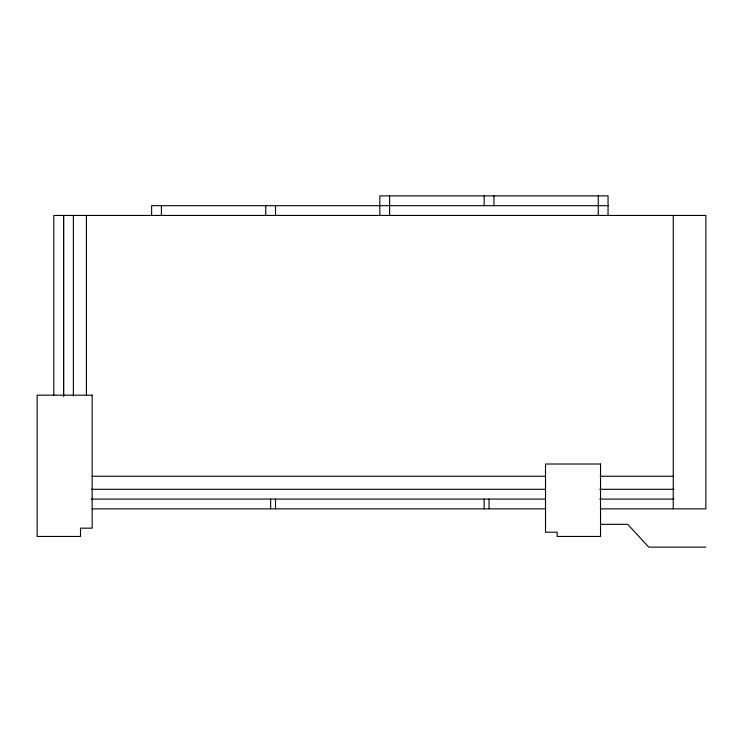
<?xml version="1.0" encoding="UTF-8"?>
<svg xmlns="http://www.w3.org/2000/svg" width="743" height="743" viewBox="0 0 743 743"><rect width="100%" height="100%" fill="white"/><g stroke="black" fill="none" stroke-linecap="round" stroke-linejoin="round"><path stroke-width="1.11" d="M608.043 205.672L151.618 205.672L151.618 215.451M92.216 476.263L545.678 476.263M600.186 476.263L673.251 476.263M91.445 489.303L545.204 489.303M599.75 489.303L674.022 489.303M91.445 499.082L545.204 499.082M599.75 499.082L674.022 499.082M92.104 508.862L545.743 508.862M600.27 508.862L705.85 508.862L705.85 215.451L53.812 215.451L53.812 395.211M600.53 524.317L627.724 524.317L648.723 547.117L705.85 547.117M673.251 215.451L673.251 508.862M608.043 215.451L608.043 195.883L379.831 195.883L379.831 215.451M598.264 195.883L598.264 215.451M493.937 195.883L493.937 205.672M489.052 499.082L489.052 508.862M484.157 195.883L484.157 205.672M484.157 499.082L484.157 508.862M389.611 195.883L389.611 215.451M275.504 205.672L275.504 215.451M275.504 499.082L275.504 508.862M270.619 499.082L270.619 508.862M265.725 205.672L265.725 215.451M161.398 205.672L161.398 215.451M86.42 215.451L86.42 395.118M73.381 215.451L73.381 396.047M63.592 215.451L63.592 396.047L63.592 215.451M92.16 395.174L37.15 395.174L37.15 536.455L80.504 536.455L80.504 528.162L92.16 528.162L92.16 395.174M600.53 464.022L545.52 464.022L545.52 532.202L557.166 532.202L557.166 536.455L600.53 536.455L600.53 464.022"/></g></svg>
